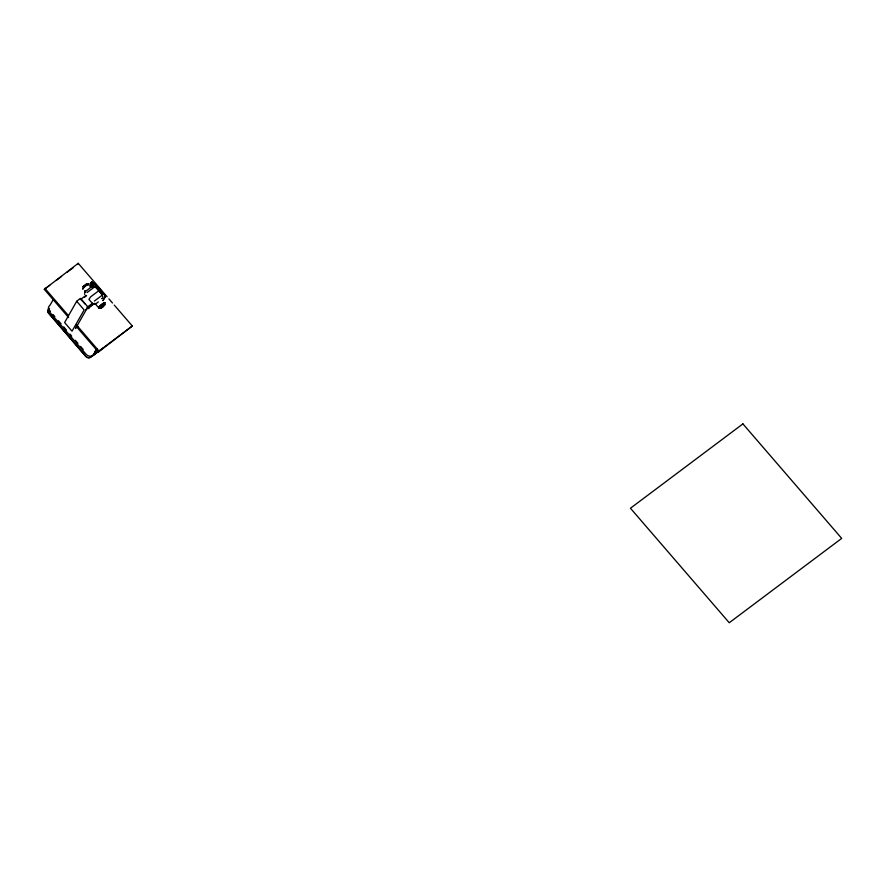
<?xml version="1.0" encoding="UTF-8"?>
<svg xmlns="http://www.w3.org/2000/svg" width="886" height="886" viewBox="0 0 886 886"><rect width="100%" height="100%" fill="white"/><g stroke="black" fill="none" stroke-linecap="round" stroke-linejoin="round"><path stroke-width="1.33" d="M84.912 291.184L84.846 292.159L85.322 291.062M84.779 291.439L84.657 291.992M90.173 285.403L91.502 285.237L91.701 284.295M92.576 283.088L91.38 282.424L93.318 283.664L91.025 285.868L90.095 283.775A2.182 1.971 29.6 0 1 90.826 283.221M92.509 283.199L92.521 282.302M105.135 296.312L105.179 295.824M85.089 292.081L85.41 291.295M82.675 286.898L86.651 283.908M100.705 308.106L104.792 304.607L102.898 307.165L100.705 308.106L104.847 304.706M91.457 282.291L91.214 283.011M92.653 282.944L91.269 283.177M68.643 317.576L44.3 289.368L78.234 263.319L107.084 296.755M52.905 300.21L50.048 305.149A5.238 4.74 29.6 0 0 49.583 311.95L86.086 354.267A5.238 4.74 29.6 0 0 93.318 355.297L97.139 348.563M77.647 264.349L78.234 263.319M76.683 301.295L64.623 322.537L72.021 331.176L84.148 309.956L76.717 301.273L80.294 298.438M90.261 285.813L90.771 283.786M90.737 285.414L90.383 285.945A23.933 3.732 -40.8 0 0 89.995 286.699M92.144 286.156L93.772 283.298A2.104 0.831 53.1 0 1 95.566 284.096L104.891 295.426M92.255 286.278L93.872 283.431M92.332 303.322L88.932 299.379L90.682 296.821L98.335 291.073M76.406 326.591L75.675 327.886L77.802 326.292M75.554 328.54L87.592 307.353M88.755 308.705L89.719 307.01L94.769 303.233M103.02 300.321L105.179 296.533M95.001 351.676L96.275 349.427M96.862 349.162L93.218 354.909M76.75 326.978L98.379 352.063L98.966 351.022L76.44 324.907M114.294 305.116L132.324 326.004L98.379 352.063M84.868 291.439L84.702 291.682M104.792 304.607L100.915 308.372M83.04 286.754L86.817 283.786M85.665 285.059L86.44 284.218M101.502 298.549C107.56 298.859 91.79 280.596 92.354 287.618M49.361 308.394L48.486 309.314A4.175 3.777 29.6 0 0 48.254 312.802L86.418 357.047A4.175 3.777 29.6 0 0 90.128 357.579L103.396 347.888M49.461 308.616L48.619 309.502A3.965 3.588 29.6 0 0 48.398 312.813L85.477 356.094M91.313 282.545L91.889 282.047M94.06 283.276L95.566 284.395M44.3 289.368L49.682 285.336M56.139 280.485L61.511 276.454M66.893 272.423L73.35 267.572M91.025 285.868L92.831 284.517L92 283.564M92.62 285.956L84.89 291.97A18.628 2.902 -40.8 0 1 85.189 291.073L85.156 291.239M87.005 292.568L94.669 286.82M80.404 299.568L85.898 295.448M84.58 297.198L86.595 295.691M94.348 301.085L102.012 295.337M87.072 307.309L92.576 303.189M95.023 283.83L104.326 294.351A2.104 0.831 53.1 0 1 105.29 296.655L103.13 300.454A2.104 0.831 53.1 0 1 102.92 300.62M85.599 309.912L93.672 303.854M95.001 304.407L98.291 301.949M98.224 351.188L93.318 355.297M92.21 356.072L132.324 326.004M91.723 282.091C89.464 283.066 93.418 284.86 92.62 282.457M91.103 356.892L89.995 357.468A3.965 3.588 29.6 0 1 86.485 356.969M85.056 291.837L85.399 291.173M91.712 282.136L92.509 282.468M95.123 283.974L95.71 284.849L95.3 284.173M95.666 284.55L95.345 284.14M108.889 298.837L112.489 303.023M94.525 285.912L102.51 295.16M91.513 285.015L90.571 282.922A2.182 1.971 29.6 0 1 91.313 282.368L92.543 283.033M95.245 303.809L98.789 307.929M80.593 298.482L87.792 306.822M80.548 298.803L84.934 303.887M44.887 288.327L68.322 315.505M53.06 314.519L54.843 316.579M58.387 320.699L61.056 323.789M63.714 326.879L66.384 329.957M69.939 334.077L71.711 336.137M75.266 340.257L77.924 343.336M80.582 346.426L83.251 349.516M49.671 310.288L50.402 311.44M85.134 291.837L85.045 292.125A18.628 2.902 -40.8 0 1 85.388 291.051M84.79 294.44L84.547 293.587M99.564 307.663A4.042 0.631 -40.8 0 1 99.453 306.634A4.042 0.631 -40.8 0 1 103.596 303.09A4.042 0.631 -40.8 0 1 104.426 303.488M100.007 306.434A3.577 0.554 -40.8 0 1 103.308 303.61A3.577 0.554 -40.8 0 1 104.526 303.422M99.52 307.719A3.577 0.554 -40.8 0 1 99.564 306.955M99.819 307.387A3.577 0.554 -40.8 0 1 101.126 305.094A3.577 0.554 -40.8 0 1 104.404 303.278M99.686 307.796A4.042 0.631 -40.8 0 1 99.575 306.777A4.042 0.631 -40.8 0 1 103.717 303.222A4.042 0.631 -40.8 0 1 104.548 303.632M82.985 289.213A4.042 0.631 -40.8 0 1 85.732 285.724A4.042 0.631 -40.8 0 1 88.334 284.827M88.068 284.262A3.577 0.554 -40.8 0 1 88.024 285.026M83.339 288.149A3.577 0.554 -40.8 0 1 87.648 284.461M742.911 423.885L630.455 508.243L729.244 622.747L841.7 538.389L742.911 423.885"/></g></svg>
